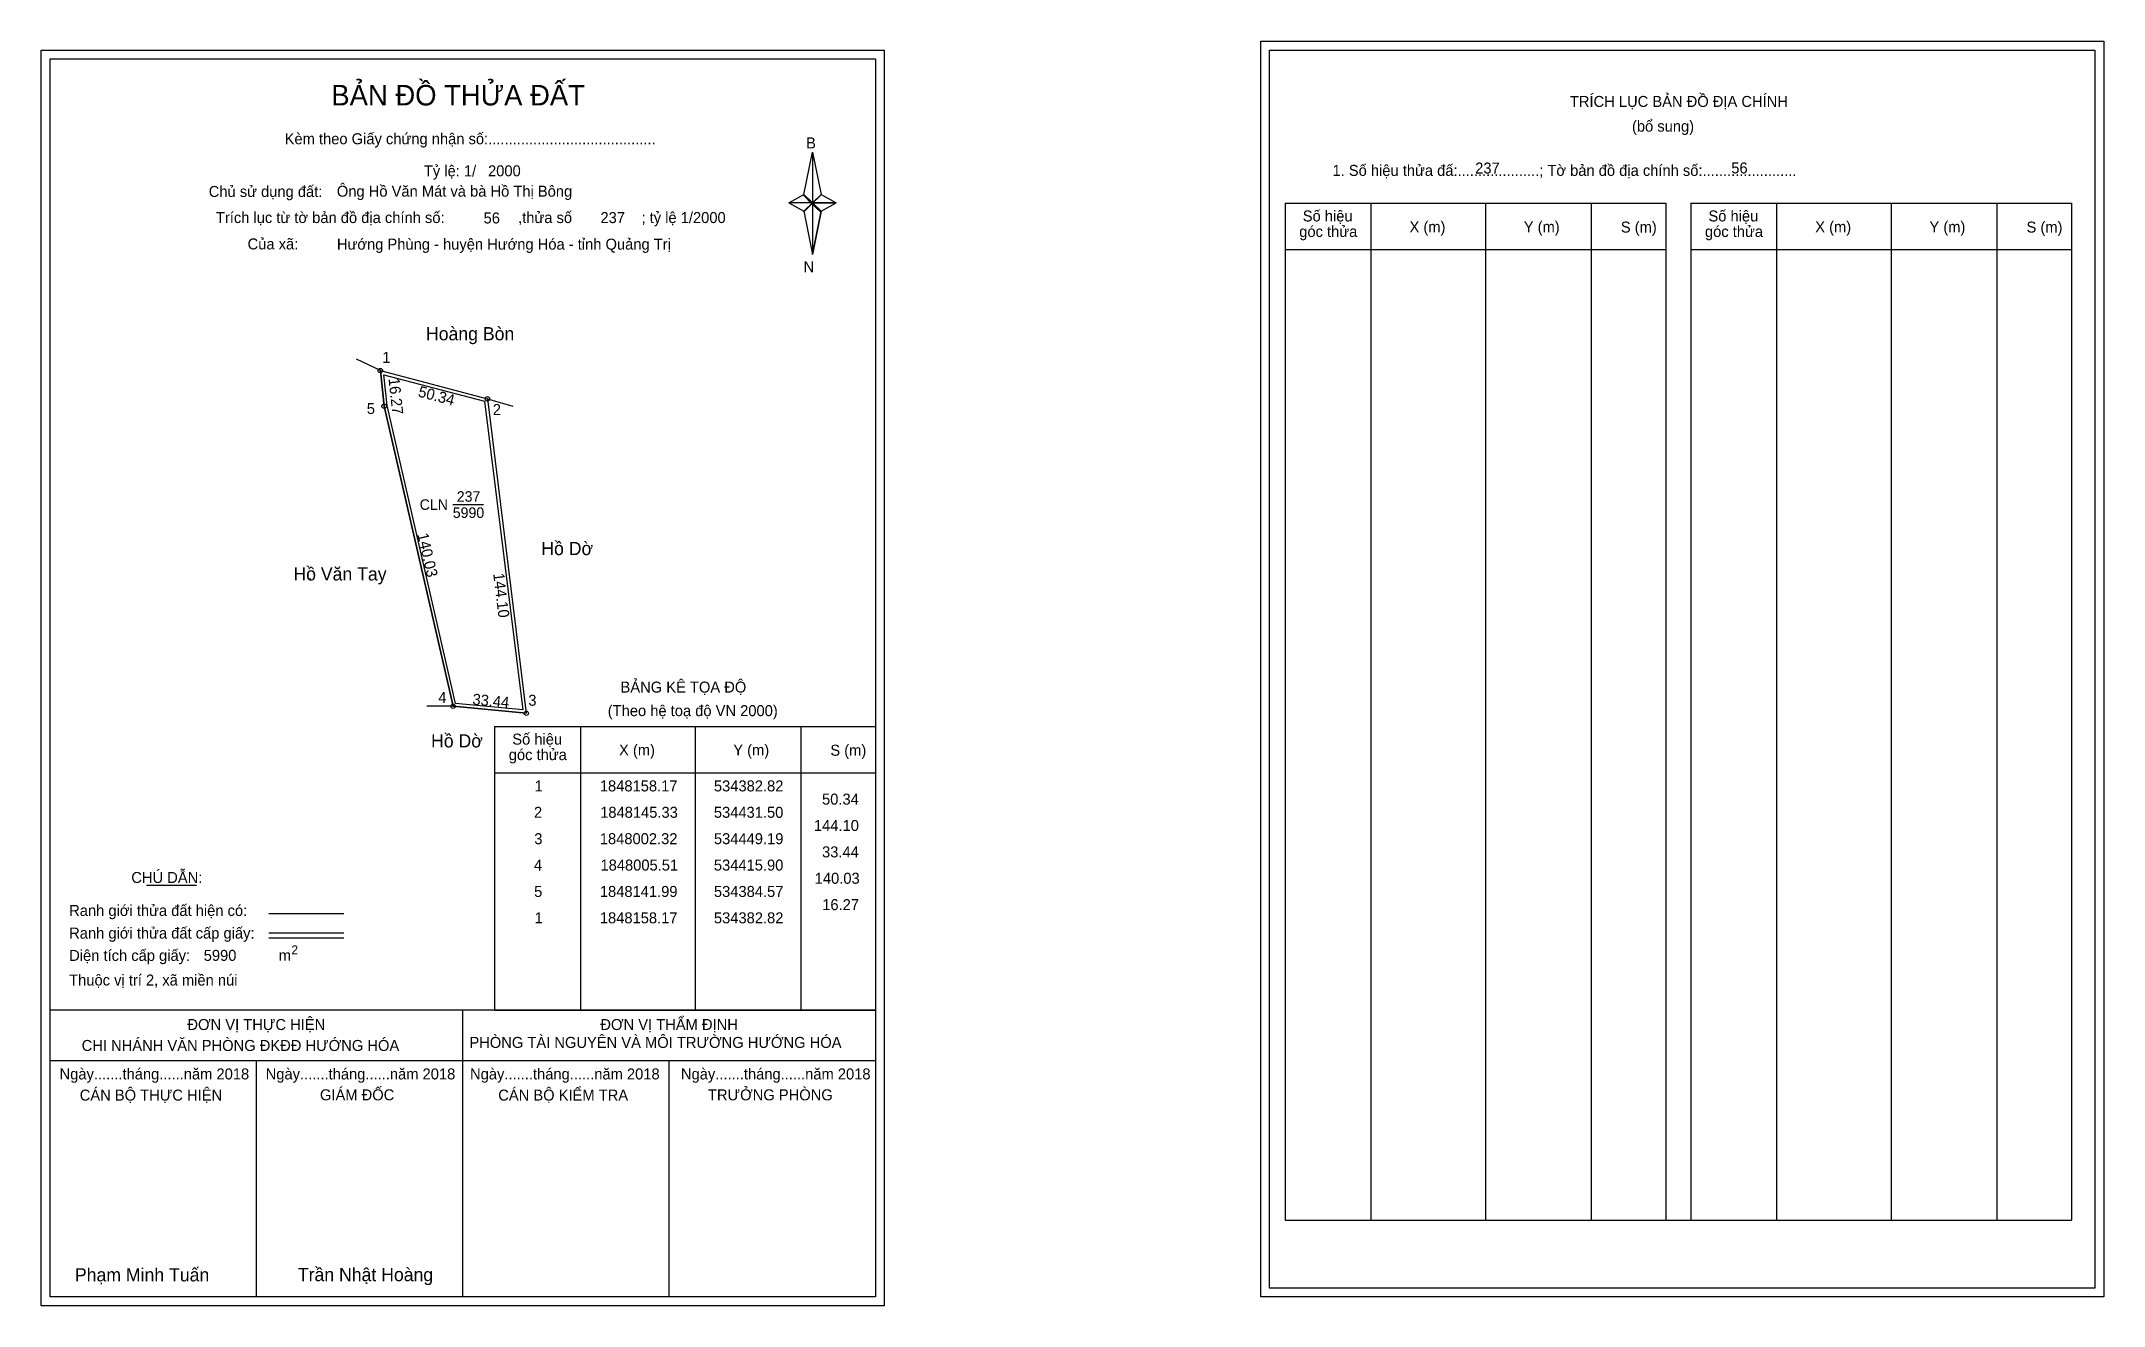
# Model space of a CAD drawing. Extents: x 534229 to 535167, y 1847733 to 1848308.
import ezdxf

# ---------------------------------------------------------------- set-up
doc = ezdxf.new("R2010")
doc.units = 0
for name, color, linetype in [('Level 1', 7, 'Continuous'), ('Level 10', 7, 'Continuous'), ('Level 11', 7, 'Continuous'), ('Level 13', 7, 'Continuous'), ('Level 27', 7, 'Continuous'), ('Level 3', 7, 'Continuous'), ('Level 36', 7, 'Continuous'), ('Level 49', 7, 'Continuous'), ('Level 53', 7, 'Continuous'), ('Level 55', 7, 'Continuous'), ('Level 6', 7, 'Continuous'), ('Level 60', 7, 'Continuous'), ('Level 63', 7, 'Continuous'), ('Level 9', 7, 'Continuous')]:
    doc.layers.add(name, color=color, linetype=linetype)

msp = doc.modelspace()

# ---------------------------------------------------------------- linework, layer by layer
at = {"layer": 'Level 1'}
for p, q in [((534232.6, 1848299.97), (534232.6, 1848299.97)), ((534787.24, 1848303.97), (534787.24, 1848303.97)), ((534575.44, 1848238.21), (534579.38, 1848257.49)), ((534579.38, 1848257.49), (534579.38, 1848234.44)), ((534579.38, 1848257.49), (534583.31, 1848238.21)), ((534568.55, 1848234.44), (534575.44, 1848238.21)), ((534575.44, 1848238.21), (534579.38, 1848234.44)), ((534579.08, 1848234), (534575.44, 1848237.77)), ((534579.38, 1848234.44), (534575.44, 1848230.76)), ((534579.08, 1848234), (534575.44, 1848230.32)), ((534575.44, 1848230.32), (534579.08, 1848234)), ((534583.02, 1848237.77), (534579.08, 1848234)), ((534579.08, 1848234), (534583.02, 1848237.77)), ((534583.02, 1848230.32), (534579.08, 1848234)), ((534583.31, 1848238.21), (534579.38, 1848234.44)), ((534579.38, 1848234.44), (534579.38, 1848211.04)), ((534579.38, 1848234.44), (534590.2, 1848234.44)), ((534579.38, 1848234.44), (534583.31, 1848230.76)), ((534583.31, 1848230.76), (534590.2, 1848234.44)), ((534794.31, 1848234.26), (534967.51, 1848234.26)), ((534833.49, 1847771.73), (534833.49, 1848234.26)), ((534885.63, 1847771.73), (534885.63, 1848234.26)), ((534933.58, 1848234.26), (534933.58, 1847771.73)), ((534967.51, 1848234.26), (534967.51, 1847771.73)), ((534978.82, 1848234.26), (535152.03, 1848234.26)), ((535018, 1847771.73), (535018, 1848234.26)), ((535070.15, 1847771.73), (535070.15, 1848234.26)), ((535118.09, 1848234.26), (535118.09, 1847771.73)), ((535152.03, 1848234.26), (535152.03, 1847771.73)), ((534575.44, 1848230.76), (534579.38, 1848211.04)), ((534583.31, 1848230.76), (534579.38, 1848211.04)), ((534794.31, 1848213.21), (534967.51, 1848213.21)), ((534978.82, 1848213.21), (535152.03, 1848213.21)), ((534434.79, 1847996.32), (534607.99, 1847996.32)), ((534473.97, 1847867.27), (534473.97, 1847996.32)), ((534526.11, 1847867.27), (534526.11, 1847996.32)), ((534574.05, 1847996.32), (534574.05, 1847867.27)), ((534434.79, 1847975.26), (534607.99, 1847975.26)), ((534276.43, 1847924.1), (534299.24, 1847924.1)), ((534332.16, 1847911.29), (534366.19, 1847911.29)), ((534332.16, 1847902.4), (534366.19, 1847902.4)), ((534332.16, 1847900.21), (534366.19, 1847900.21)), ((534446.25, 1847867.27), (534232.59, 1847867.27)), ((534607.99, 1847867.27), (534398.31, 1847867.27)), ((534420.29, 1847736.82), (534420.29, 1847867.27)), ((534434.79, 1847867.26), (534607.99, 1847867.26)), ((534607.99, 1847844.17), (534232.59, 1847844.17)), ((534326.44, 1847736.82), (534326.44, 1847844.17)), ((534514.14, 1847736.82), (534514.14, 1847844.17)), ((534794.31, 1847771.73), (535152.03, 1847771.73)), ((534607.99, 1847736.82), (534607.99, 1847736.82)), ((535162.64, 1847740.82), (535162.64, 1847740.82))]:
    msp.add_line(p, q, dxfattribs=at)
for points in [[(534575.44, 1848238.21), (534579.38, 1848257.49), (534579.38, 1848234.44)], [(534568.55, 1848234.44), (534575.44, 1848230.76), (534579.38, 1848234.44)], [(534579.38, 1848234.44), (534583.31, 1848238.21), (534590.2, 1848234.44)], [(534579.38, 1848234.44), (534579.38, 1848211.04), (534583.31, 1848230.76)]]:
    msp.add_lwpolyline(points, close=True, dxfattribs=at)
at = {"layer": 'Level 10'}
for p, q in [((534382.82, 1848158.17), (534384.57, 1848141.99)), ((534384.57, 1848141.99), (534415.9, 1848005.51)), ((534415.9, 1848005.51), (534449.19, 1848002.32))]:
    msp.add_line(p, q, dxfattribs=at)
for points in [[(534382.82, 1848158.17), (534431.5, 1848145.33), (534449.19, 1848002.32), (534415.9, 1848005.51), (534384.57, 1848141.99)], [(534384.43, 1848156.3), (534430.23, 1848144.22), (534447.59, 1848003.88), (534417.04, 1848006.81), (534385.95, 1848142.22)]]:
    msp.add_lwpolyline(points, close=True, dxfattribs=at)
at = {"layer": 'Level 11'}
for centre in [(534382.82, 1848158.17), (534382.82, 1848158.17), (534384.57, 1848141.99), (534431.5, 1848145.33), (534415.9, 1848005.51), (534449.19, 1848002.32)]:
    msp.add_circle(centre, 1, dxfattribs=at)
at = {"layer": 'Level 27'}
for p, q in [((534382.82, 1848158.17), (534372.03, 1848163.41)), ((534431.5, 1848145.33), (534443.03, 1848142.02)), ((534415.9, 1848005.51), (534403.9, 1848005.57))]:
    msp.add_line(p, q, dxfattribs=at)
at = {"layer": 'Level 3'}
for p, q in [((534794.31, 1848234.26), (534794.31, 1847771.73)), ((534978.82, 1848234.26), (534978.82, 1847771.73)), ((534434.79, 1847996.32), (534434.79, 1847867.27))]:
    msp.add_line(p, q, dxfattribs=at)
at = {"layer": 'Level 63'}
for points in [[(534783.25, 1848307.97), (535166.65, 1848307.97), (535166.65, 1847736.82), (534783.25, 1847736.82)], [(534228.59, 1848303.97), (534611.99, 1848303.97), (534611.99, 1847732.82), (534228.59, 1847732.82)], [(534232.59, 1848299.97), (534607.99, 1848299.97), (534607.99, 1847736.82), (534232.59, 1847736.82)], [(534787.25, 1848303.97), (535162.65, 1848303.97), (535162.65, 1847740.82), (534787.25, 1847740.82)]]:
    msp.add_lwpolyline(points, close=True, dxfattribs=at)
at = {"layer": 'Level 9'}
msp.add_line((534415.76, 1848097.23), (534429.71, 1848097.23), dxfattribs=at)

# ---------------------------------------------------------------- texts
at = {"layer": 'Level 1'}
for s, height, p in [('BẢN ĐỒ THỬA ĐẤT', 9.3313, (534360.53, 1848278.78)), ('TRÍCH LỤC BẢN ĐỒ ĐỊA CHÍNH', 5, (534923.83, 1848278.09)), ('(bổ sung)', 5, (534952.08, 1848266.85)), ('Kèm theo Giấy chứng nhận số:.........................................', 5, (534339.29, 1848261.12)), ('B', 5, (534576.46, 1848259.24)), ('1. Số hiệu thửa đấ:....................; Tờ bản đồ địa chính số:.......................', 5, (534815.86, 1848246.73)), ('Chủ sử dụng đất:', 5, (534304.77, 1848237.14)), ('Trích lục từ tờ bản đồ địa chính số:                  ,thửa số                 ; tỷ lệ 1/2000', 5, (534308.03, 1848225.28)), ('góc thửa', 5, (534800.75, 1848218.94)), ('Số hiệu', 5, (534802.34, 1848226)), ('X (m)', 5, (534850.9, 1848221.05)), ('Y (m)', 5, (534902.86, 1848221.05)), ('S (m)', 5, (534947.01, 1848220.95)), ('góc thửa', 5, (534985.27, 1848218.94)), ('Số hiệu', 5, (534986.86, 1848226)), ('X (m)', 5, (535035.42, 1848221.05)), ('Y (m)', 5, (535087.37, 1848221.05)), ('S (m)', 5, (535131.53, 1848220.95)), ('Của xã:', 5, (534322.45, 1848213.28)), ('N', 5, (534575.26, 1848202.9)), ('BẢNG KÊ TỌA ĐỘ', 5, (534492.05, 1848011.72)), ('(Theo hệ toạ độ VN 2000)', 5, (534486.25, 1848001)), ('Số hiệu', 5, (534442.82, 1847988.05)), ('X (m)', 5, (534491.38, 1847983.1)), ('Y (m)', 5, (534543.33, 1847983.1)), ('S (m)', 5, (534587.49, 1847983)), ('góc thửa', 5, (534441.23, 1847980.99)), ('CHÚ DẪN:', 5, (534269.55, 1847925.11)), ('Ranh giới thửa đất hiện có:', 5, (534241.29, 1847910.11)), ('Ranh giới thửa đất cấp giấy:', 5, (534241.29, 1847899.83)), ('Diện tích cấp giấy:', 5, (534241.29, 1847889.67)), ('2', 4, (534342.4, 1847892.73)), ('m', 5, (534336.6, 1847889.71)), ('Thuộc vị trí 2, xã miền núi', 5, (534241.29, 1847878.47)), ('ĐƠN VỊ THỰC HIỆN', 5, (534295.06, 1847858.23)), ('ĐƠN VỊ THẨM ĐỊNH', 5, (534482.87, 1847858.23)), ('CHI NHÁNH VĂN PHÒNG ĐKĐĐ HƯỚNG HÓA', 5, (534246.98, 1847848.71)), ('PHÒNG TÀI NGUYÊN VÀ MÔI TRƯỜNG HƯỚNG HÓA', 5, (534423.32, 1847850.09)), ('Ngày.......tháng......năm 2018', 5, (534236.93, 1847835.76)), ('Ngày.......tháng......năm 2018', 5, (534330.67, 1847835.76)), ('Ngày.......tháng......năm 2018', 5, (534423.62, 1847835.76)), ('Ngày.......tháng......năm 2018', 5, (534519.54, 1847835.76)), ('CÁN BỘ THỰC HIỆN', 5, (534246.09, 1847826.13)), ('GIÁM ĐỐC', 5, (534355.36, 1847826.25)), ('CÁN BỘ KIỂM TRA', 5, (534436.44, 1847826.13)), ('TRƯỞNG PHÒNG', 5, (534531.82, 1847826.25)), ('Phạm Minh Tuấn', 6, (534243.91, 1847743.9)), ('Trần Nhật Hoàng', 6, (534345.3, 1847744))]:
    msp.add_text(s, height=height, dxfattribs=at).set_placement(p)
at = {"layer": 'Level 11'}
msp.add_text('Tỷ lệ: 1/', height=5, dxfattribs=at).set_placement((534402.61, 1848246.5))
at = {"layer": 'Level 13'}
for s, p in [('237', (534417.58, 1848098.51)), ('CLN', (534400.73, 1848094.83)), ('5990', (534415.77, 1848091.15))]:
    msp.add_text(s, height=4.8, dxfattribs=at).set_placement(p)
at = {"layer": 'Level 36'}
msp.add_text('.', height=6, dxfattribs=at).set_placement((534349.77, 1848062.7))
at = {"layer": 'Level 49'}
for s, rotation, p in [('16.27', 276.17301, (534386.51, 1848154.57)), ('50.34', 345.224, (534399.66, 1848146.45)), ('140.03', 282.92868, (534399.59, 1848083.71)), ('144.10', 277.05153, (534434.11, 1848065.82)), ('33.44', 354.52637, (534424.55, 1848006.29))]:
    msp.add_text(s, height=5, rotation=rotation, dxfattribs=at).set_placement(p)
at = {"layer": 'Level 53'}
for s, p in [('1', (534452.98, 1847966.76)), ('1848158.17', (534482.65, 1847966.76)), ('534382.82', (534534.53, 1847966.76)), ('50.34', (534583.71, 1847960.76)), ('2', (534452.68, 1847954.76)), ('1848145.33', (534482.8, 1847954.76)), ('534431.50', (534534.51, 1847954.76)), ('144.10', (534580.02, 1847948.76)), ('3', (534452.84, 1847942.76)), ('1848002.32', (534482.64, 1847942.76)), ('534449.19', (534534.53, 1847942.76)), ('33.44', (534583.71, 1847936.76)), ('4', (534452.66, 1847930.76)), ('1848005.51', (534482.94, 1847930.76)), ('534415.90', (534534.51, 1847930.76)), ('5', (534452.77, 1847918.76)), ('1848141.99', (534482.65, 1847918.76)), ('534384.57', (534534.54, 1847918.76)), ('140.03', (534580.37, 1847924.76)), ('16.27', (534583.79, 1847912.76)), ('1', (534452.98, 1847906.76)), ('1848158.17', (534482.65, 1847906.76)), ('534382.82', (534534.53, 1847906.76))]:
    msp.add_text(s, height=5, dxfattribs=at).set_placement(p)
at = {"layer": 'Level 55'}
for s, height, p in [('1', 0.8, (534382.6, 1848158.17)), ('0', 0.22, (534382.74, 1848157.95)), ('0', 0.22, (534382.74, 1848157.95)), ('0', 0.22, (534382.74, 1848157.95)), ('5', 0.8, (534384.31, 1848141.99)), ('0', 0.22, (534384.49, 1848141.77)), ('2', 0.8, (534431.23, 1848145.33)), ('0', 0.22, (534431.42, 1848145.11)), ('0', 0.22, (534431.42, 1848145.11)), ('0', 0.22, (534431.42, 1848145.11)), ('0', 0.22, (534431.42, 1848145.11)), ('4', 0.8, (534415.62, 1848005.51)), ('0', 0.22, (534415.82, 1848005.29)), ('3', 0.8, (534448.94, 1848002.32)), ('0', 0.22, (534449.11, 1848002.1)), ('0', 0.22, (534449.11, 1848002.1))]:
    msp.add_text(s, height=height, dxfattribs=at).set_placement(p)
at = {"layer": 'Level 6'}
for s, p in [('2000', (534431.8, 1848246.54)), ('237', (534880.76, 1848247.81)), ('56', (534997.25, 1848247.85)), ('Ông Hồ Văn Mát và bà Hồ Thị Bông', (534363.04, 1848237.27)), ('56', (534429.78, 1848225.1)), ('237', (534482.92, 1848225.26)), ('Hướng Phùng - huyện Hướng Hóa - tỉnh Quảng Trị', (534363.07, 1848213.19)), ('5990', (534302.48, 1847889.68))]:
    msp.add_text(s, height=5, dxfattribs=at).set_placement(p)
at = {"layer": 'Level 60'}
for s, p in [('Hoàng Bòn', (534403.58, 1848171.96)), ('Hồ Dờ', (534456.03, 1848074.26)), ('Hồ Văn Tay', (534343.28, 1848062.7)), ('Hồ Dờ', (534405.89, 1847986.78))]:
    msp.add_text(s, height=6, dxfattribs=at).set_placement(p)
at = {"layer": 'Level 9'}
for s, p in [('1', (534383.65, 1848161.67)), ('5', (534376.66, 1848138.43)), ('2', (534433.96, 1848137.96)), ('4', (534409.18, 1848007.01)), ('3', (534450.12, 1848005.72))]:
    msp.add_text(s, height=5, dxfattribs=at).set_placement(p)

doc.saveas('drawing.dxf')
